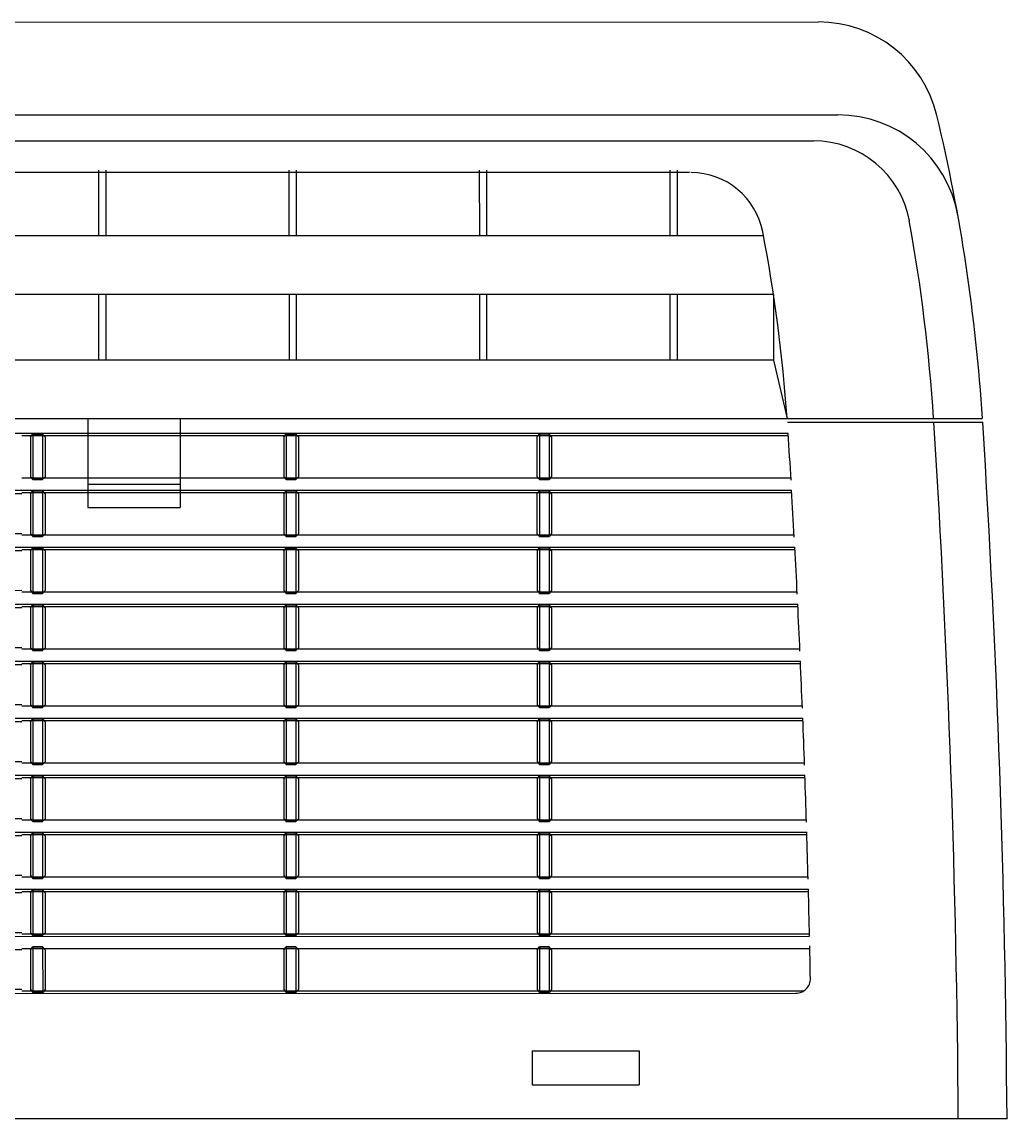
# Model space of a CAD drawing. Header units: millimetres. Extents: x 231894 to 495193, y 184583 to 303652.
# Drawn here: x 462972.3 to 463286.6, y 206810.7 to 207160.7 of the extents above; entities that cross this region are included whole.
import ezdxf

# ---------------------------------------------------------------- set-up
doc = ezdxf.new("R2010")
doc.units = ezdxf.units.MM
doc.layers.add('MEQUIP', color=2, linetype='Continuous')

# ---------------------------------------------------------------- blocks, each defined once
blk = doc.blocks.new('B5')
at = {"layer": 'MEQUIP', "color": 1, "linetype": 'Continuous'}
for p, q in [((377321.27, 393946.64), (378060.97, 393946.71)), ((377315.06, 393916.99), (378067.18, 393917.06)), ((377322.86, 393908.71), (378059.38, 393908.78)), ((378019.84, 393898.65), (377361.95, 393898.59)), ((377831.27, 393899.4), (377831.27, 393878.42)), ((377833.6, 393899.4), (377833.6, 393878.42)), ((377892.01, 393899.43), (377892.01, 393878.44)), ((377894.34, 393899.43), (377894.35, 393878.44)), ((377952.75, 393899.42), (377952.76, 393878.44)), ((377955.09, 393899.42), (377955.09, 393878.44)), ((378013.5, 393899.43), (378013.5, 393878.45)), ((378015.83, 393899.43), (378015.83, 393878.45)), ((378043.43, 393878.45), (377338.81, 393878.39)), ((378046.6, 393859.8), (377335.65, 393859.74)), ((377831.27, 393859.77), (377831.27, 393838.79)), ((377833.6, 393859.77), (377833.61, 393838.79)), ((377892.02, 393859.79), (377892.02, 393838.81)), ((377894.35, 393859.79), (377894.35, 393838.81)), ((377952.76, 393859.79), (377952.76, 393838.81)), ((377955.09, 393859.79), (377955.09, 393838.81)), ((378013.5, 393859.8), (378013.5, 393838.82)), ((378015.83, 393859.8), (378015.83, 393838.82)), ((378046.6, 393859.8), (378046.6, 393838.82)), ((378046.6, 393838.82), (377335.65, 393838.76)), ((378046.6, 393838.82), (378050.97, 393820.17)), ((377331.28, 393820.11), (378113.24, 393820.18)), ((377827.78, 393820.16), (377827.78, 393791.77)), ((377857.31, 393820.16), (377857.31, 393791.78)), ((378051.1, 393819.06), (378113.38, 393819.06)), ((377330.95, 393815.49), (378051.31, 393815.56)), ((377806.8, 393814.74), (378051.36, 393814.76)), ((377809.52, 393814.38), (377810.3, 393815.25)), ((377809.52, 393814.38), (377809.52, 393801.63)), ((377813.4, 393815.25), (377810.3, 393815.25)), ((377810.3, 393815.25), (377813.4, 393815.25)), ((377810.3, 393815.25), (377810.3, 393800.76)), ((377813.4, 393815.25), (377813.4, 393800.76)), ((377814.18, 393814.38), (377813.4, 393815.25)), ((377814.18, 393814.38), (377814.18, 393801.63)), ((377890.34, 393814.38), (377891.11, 393815.25)), ((377890.34, 393814.38), (377890.34, 393801.63)), ((377894.22, 393815.25), (377891.11, 393815.25)), ((377891.11, 393815.25), (377894.22, 393815.25)), ((377891.11, 393815.25), (377891.11, 393800.76)), ((377894.22, 393815.25), (377894.22, 393800.76)), ((377895, 393814.38), (377894.22, 393815.25)), ((377895, 393814.38), (377895, 393801.63)), ((377971.15, 393814.38), (377971.93, 393815.26)), ((377971.15, 393814.38), (377971.15, 393801.64)), ((377975.04, 393815.26), (377971.93, 393815.26)), ((377971.93, 393815.26), (377975.04, 393815.26)), ((377971.93, 393815.26), (377971.93, 393800.76)), ((377975.04, 393815.26), (377975.04, 393800.76)), ((377975.82, 393814.38), (377975.04, 393815.26)), ((377975.82, 393814.38), (377975.82, 393801.64)), ((377806.8, 393801.27), (378052.18, 393801.29)), ((377809.52, 393801.63), (377810.3, 393800.76)), ((377813.4, 393800.76), (377810.3, 393800.76)), ((377810.3, 393800.76), (377813.4, 393800.76)), ((377814.18, 393801.63), (377813.4, 393800.76)), ((377827.78, 393799.21), (377857.31, 393799.21)), ((377890.34, 393801.63), (377891.11, 393800.76)), ((377894.22, 393800.76), (377891.11, 393800.76)), ((377891.11, 393800.76), (377894.22, 393800.76)), ((377895, 393801.63), (377894.22, 393800.76)), ((377971.15, 393801.64), (377971.93, 393800.76)), ((377975.04, 393800.76), (377971.93, 393800.76)), ((377971.93, 393800.76), (377975.04, 393800.76)), ((377975.82, 393801.64), (377975.04, 393800.76)), ((377329.85, 393797.31), (378052.4, 393797.38)), ((377806.8, 393796.19), (377733.36, 393796.19)), ((377806.8, 393796.56), (378052.45, 393796.57)), ((377809.52, 393796.19), (377810.3, 393797.07)), ((377809.52, 393796.19), (377809.52, 393783.45)), ((377813.4, 393797.07), (377810.3, 393797.07)), ((377810.3, 393797.07), (377813.4, 393797.07)), ((377810.3, 393797.07), (377810.3, 393782.58)), ((377813.4, 393797.07), (377813.41, 393782.58)), ((377814.18, 393796.19), (377813.4, 393797.07)), ((377814.18, 393796.19), (377814.18, 393783.45)), ((377890.34, 393796.19), (377891.11, 393797.07)), ((377890.34, 393796.19), (377890.34, 393783.45)), ((377894.22, 393797.07), (377891.11, 393797.07)), ((377891.11, 393797.07), (377894.22, 393797.07)), ((377891.11, 393797.07), (377891.11, 393782.58)), ((377894.22, 393797.07), (377894.22, 393782.58)), ((377895, 393796.19), (377894.22, 393797.07)), ((377895, 393796.19), (377895, 393783.45)), ((377971.15, 393796.2), (377971.93, 393797.07)), ((377971.15, 393796.2), (377971.15, 393783.46)), ((377975.04, 393797.07), (377971.93, 393797.07)), ((377971.93, 393797.07), (377975.04, 393797.07)), ((377971.93, 393797.07), (377971.93, 393782.58)), ((377975.04, 393797.07), (377975.04, 393782.58)), ((377975.82, 393796.2), (377975.04, 393797.07)), ((377975.82, 393796.2), (377975.82, 393783.46)), ((377827.78, 393791.77), (377857.31, 393791.78)), ((377806.8, 393783.45), (377733.37, 393783.44)), ((377806.8, 393783.09), (378053.21, 393783.1)), ((377809.52, 393783.45), (377810.3, 393782.58)), ((377813.41, 393782.58), (377810.3, 393782.58)), ((377810.3, 393782.58), (377813.41, 393782.58)), ((377814.18, 393783.45), (377813.41, 393782.58)), ((377890.34, 393783.45), (377891.11, 393782.58)), ((377894.22, 393782.58), (377891.11, 393782.58)), ((377891.11, 393782.58), (377894.22, 393782.58)), ((377895, 393783.45), (377894.22, 393782.58)), ((377971.15, 393783.46), (377971.93, 393782.58)), ((377975.04, 393782.58), (377971.93, 393782.58)), ((377971.93, 393782.58), (377975.04, 393782.58)), ((377975.82, 393783.46), (377975.04, 393782.58)), ((377328.84, 393779.12), (378053.42, 393779.19)), ((377806.8, 393778.37), (378053.46, 393778.39)), ((377809.52, 393778.01), (377810.3, 393778.88)), ((377813.41, 393778.88), (377810.3, 393778.88)), ((377810.3, 393778.88), (377813.41, 393778.88)), ((377810.3, 393778.88), (377810.3, 393764.39)), ((377813.41, 393778.88), (377813.41, 393764.39)), ((377814.18, 393778.01), (377813.41, 393778.88)), ((377890.34, 393778.01), (377891.11, 393778.88)), ((377894.22, 393778.88), (377891.11, 393778.88)), ((377891.11, 393778.88), (377894.22, 393778.88)), ((377891.11, 393778.88), (377891.12, 393764.39)), ((377894.22, 393778.88), (377894.22, 393764.39)), ((377895, 393778.01), (377894.22, 393778.88)), ((377971.16, 393778.02), (377971.93, 393778.89)), ((377975.04, 393778.89), (377971.93, 393778.89)), ((377971.93, 393778.89), (377975.04, 393778.89)), ((377971.93, 393778.89), (377971.93, 393764.4)), ((377975.04, 393778.89), (377975.04, 393764.4)), ((377975.82, 393778.02), (377975.04, 393778.89)), ((377806.8, 393778.01), (377733.37, 393778.01)), ((377809.52, 393778.01), (377809.52, 393765.27)), ((377814.18, 393778.01), (377814.18, 393765.27)), ((377890.34, 393778.01), (377890.34, 393765.27)), ((377895, 393778.01), (377895, 393765.27)), ((377971.16, 393778.02), (377971.16, 393765.27)), ((377975.82, 393778.02), (377975.82, 393765.27)), ((377806.8, 393765.27), (377733.37, 393765.26)), ((377806.8, 393764.9), (378054.15, 393764.92)), ((377809.52, 393765.27), (377810.3, 393764.39)), ((377813.41, 393764.39), (377810.3, 393764.39)), ((377810.3, 393764.39), (377813.41, 393764.39)), ((377814.18, 393765.27), (377813.41, 393764.39)), ((377890.34, 393765.27), (377891.12, 393764.39)), ((377894.22, 393764.39), (377891.12, 393764.39)), ((377891.12, 393764.39), (377894.22, 393764.39)), ((377895, 393765.27), (377894.22, 393764.39)), ((377971.16, 393765.27), (377971.93, 393764.4)), ((377975.04, 393764.4), (377971.93, 393764.4)), ((377971.93, 393764.4), (377975.04, 393764.4)), ((377975.82, 393765.27), (377975.04, 393764.4)), ((377327.91, 393760.94), (378054.35, 393761.01)), ((377809.52, 393759.83), (377810.3, 393760.7)), ((377813.41, 393760.7), (377810.3, 393760.7)), ((377810.3, 393760.7), (377813.41, 393760.7)), ((377810.3, 393760.7), (377810.3, 393746.21)), ((377813.41, 393760.7), (377813.41, 393746.21)), ((377814.18, 393759.83), (377813.41, 393760.7)), ((377890.34, 393759.83), (377891.12, 393760.7)), ((377894.22, 393760.7), (377891.12, 393760.7)), ((377891.12, 393760.7), (377894.22, 393760.7)), ((377891.12, 393760.7), (377891.12, 393746.21)), ((377894.22, 393760.7), (377894.23, 393746.21)), ((377895, 393759.83), (377894.22, 393760.7)), ((377971.16, 393759.83), (377971.93, 393760.71)), ((377975.04, 393760.71), (377971.93, 393760.71)), ((377971.93, 393760.71), (377975.04, 393760.71)), ((377971.93, 393760.71), (377971.93, 393746.21)), ((377975.04, 393760.71), (377975.04, 393746.21)), ((377975.82, 393759.83), (377975.04, 393760.71)), ((377806.8, 393759.83), (377733.37, 393759.82)), ((377806.8, 393760.19), (378054.39, 393760.21)), ((377809.52, 393759.83), (377809.52, 393747.08)), ((377814.18, 393759.83), (377814.19, 393747.08)), ((377890.34, 393759.83), (377890.34, 393747.08)), ((377895, 393759.83), (377895, 393747.08)), ((377971.16, 393759.83), (377971.16, 393747.09)), ((377975.82, 393759.83), (377975.82, 393747.09)), ((377806.8, 393747.08), (377733.37, 393747.08)), ((377806.8, 393746.72), (378055.02, 393746.73)), ((377809.52, 393747.08), (377810.3, 393746.21)), ((377814.19, 393747.08), (377813.41, 393746.21)), ((377890.34, 393747.08), (377891.12, 393746.21)), ((377895, 393747.08), (377894.23, 393746.21)), ((377971.16, 393747.09), (377971.93, 393746.21)), ((377975.82, 393747.09), (377975.04, 393746.21)), ((377813.41, 393746.21), (377810.3, 393746.21)), ((377810.3, 393746.21), (377813.41, 393746.21)), ((377894.23, 393746.21), (377891.12, 393746.21)), ((377891.12, 393746.21), (377894.23, 393746.21)), ((377975.04, 393746.21), (377971.93, 393746.21)), ((377971.93, 393746.21), (377975.04, 393746.21)), ((377327.07, 393742.76), (378055.19, 393742.82)), ((377806.8, 393741.64), (377733.37, 393741.64)), ((377806.8, 393742.01), (378055.23, 393742.02)), ((377809.52, 393741.64), (377810.3, 393742.52)), ((377809.52, 393741.64), (377809.52, 393728.9)), ((377813.41, 393742.52), (377810.3, 393742.52)), ((377810.3, 393742.52), (377813.41, 393742.52)), ((377810.3, 393742.52), (377810.3, 393728.02)), ((377813.41, 393742.52), (377813.41, 393728.02)), ((377814.19, 393741.64), (377813.41, 393742.52)), ((377814.19, 393741.64), (377814.19, 393728.9)), ((377890.34, 393741.64), (377891.12, 393742.52)), ((377890.34, 393741.64), (377890.34, 393728.9)), ((377894.23, 393742.52), (377891.12, 393742.52)), ((377891.12, 393742.52), (377894.23, 393742.52)), ((377891.12, 393742.52), (377891.12, 393728.02)), ((377894.23, 393742.52), (377894.23, 393728.02)), ((377895, 393741.64), (377894.23, 393742.52)), ((377895, 393741.64), (377895, 393728.9)), ((377971.16, 393741.65), (377971.93, 393742.52)), ((377971.16, 393741.65), (377971.16, 393728.9)), ((377975.04, 393742.52), (377971.93, 393742.52)), ((377971.93, 393742.52), (377975.04, 393742.52)), ((377971.93, 393742.52), (377971.94, 393728.03)), ((377975.04, 393742.52), (377975.04, 393728.03)), ((377975.82, 393741.65), (377975.04, 393742.52)), ((377975.82, 393741.65), (377975.82, 393728.9)), ((377806.8, 393728.9), (377733.37, 393728.89)), ((377806.8, 393728.53), (378055.8, 393728.55)), ((377809.52, 393728.9), (377810.3, 393728.02)), ((377813.41, 393728.02), (377810.3, 393728.02)), ((377810.3, 393728.02), (377813.41, 393728.02)), ((377814.19, 393728.9), (377813.41, 393728.02)), ((377890.34, 393728.9), (377891.12, 393728.02)), ((377894.23, 393728.02), (377891.12, 393728.02)), ((377891.12, 393728.02), (377894.23, 393728.02)), ((377895, 393728.9), (377894.23, 393728.02)), ((377971.16, 393728.9), (377971.94, 393728.03)), ((377975.04, 393728.03), (377971.94, 393728.03)), ((377971.94, 393728.03), (377975.04, 393728.03)), ((377975.82, 393728.9), (377975.04, 393728.03)), ((377326.31, 393724.57), (378055.96, 393724.64)), ((377806.8, 393723.46), (377733.37, 393723.45)), ((377806.8, 393723.82), (378055.99, 393723.84)), ((377809.52, 393723.46), (377810.3, 393724.33)), ((377809.52, 393723.46), (377809.53, 393710.71)), ((377813.41, 393724.33), (377810.3, 393724.33)), ((377810.3, 393724.33), (377813.41, 393724.33)), ((377810.3, 393724.33), (377810.3, 393709.84)), ((377813.41, 393724.33), (377813.41, 393709.84)), ((377814.19, 393723.46), (377813.41, 393724.33)), ((377814.19, 393723.46), (377814.19, 393710.71)), ((377890.34, 393723.46), (377891.12, 393724.33)), ((377890.34, 393723.46), (377890.34, 393710.71)), ((377894.23, 393724.33), (377891.12, 393724.33)), ((377891.12, 393724.33), (377894.23, 393724.33)), ((377891.12, 393724.33), (377891.12, 393709.84)), ((377894.23, 393724.33), (377894.23, 393709.84)), ((377895, 393723.46), (377894.23, 393724.33)), ((377895, 393723.46), (377895, 393710.71)), ((377971.16, 393723.46), (377971.94, 393724.34)), ((377971.16, 393723.46), (377971.16, 393710.72)), ((377975.04, 393724.34), (377971.94, 393724.34)), ((377971.94, 393724.34), (377975.04, 393724.34)), ((377971.94, 393724.34), (377971.94, 393709.85)), ((377975.04, 393724.34), (377975.05, 393709.85)), ((377975.82, 393723.46), (377975.04, 393724.34)), ((377975.82, 393723.46), (377975.82, 393710.72)), ((377806.81, 393710.71), (377733.37, 393710.71)), ((377806.81, 393710.35), (378056.5, 393710.37)), ((377809.53, 393710.71), (377810.3, 393709.84)), ((377813.41, 393709.84), (377810.3, 393709.84)), ((377810.3, 393709.84), (377813.41, 393709.84)), ((377814.19, 393710.71), (377813.41, 393709.84)), ((377890.34, 393710.71), (377891.12, 393709.84)), ((377894.23, 393709.84), (377891.12, 393709.84)), ((377891.12, 393709.84), (377894.23, 393709.84)), ((377895, 393710.71), (377894.23, 393709.84)), ((377971.16, 393710.72), (377971.94, 393709.85)), ((377975.05, 393709.85), (377971.94, 393709.85)), ((377971.94, 393709.85), (377975.05, 393709.85)), ((377975.82, 393710.72), (377975.05, 393709.85)), ((377325.63, 393706.39), (378056.64, 393706.46)), ((377806.81, 393705.27), (377733.37, 393705.27)), ((377806.81, 393705.64), (378056.67, 393705.66)), ((377809.53, 393705.27), (377810.3, 393706.15)), ((377809.53, 393705.27), (377809.53, 393692.53)), ((377813.41, 393706.15), (377810.3, 393706.15)), ((377810.3, 393706.15), (377813.41, 393706.15)), ((377810.3, 393706.15), (377810.3, 393691.66)), ((377813.41, 393706.15), (377813.41, 393691.66)), ((377814.19, 393705.27), (377813.41, 393706.15)), ((377814.19, 393705.27), (377814.19, 393692.53)), ((377890.34, 393705.27), (377891.12, 393706.15)), ((377890.34, 393705.27), (377890.34, 393692.53)), ((377894.23, 393706.15), (377891.12, 393706.15)), ((377891.12, 393706.15), (377894.23, 393706.15)), ((377891.12, 393706.15), (377891.12, 393691.66)), ((377894.23, 393706.15), (377894.23, 393691.66)), ((377895.01, 393705.27), (377894.23, 393706.15)), ((377895.01, 393705.27), (377895.01, 393692.53)), ((377971.16, 393705.28), (377971.94, 393706.15)), ((377971.16, 393705.28), (377971.16, 393692.54)), ((377975.05, 393706.15), (377971.94, 393706.15)), ((377971.94, 393706.15), (377975.05, 393706.15)), ((377971.94, 393706.15), (377971.94, 393691.66)), ((377975.05, 393706.15), (377975.05, 393691.66)), ((377975.82, 393705.28), (377975.05, 393706.15)), ((377975.82, 393705.28), (377975.82, 393692.54)), ((377806.81, 393692.53), (377733.37, 393692.53)), ((377806.81, 393692.17), (378057.11, 393692.18)), ((377809.53, 393692.53), (377810.3, 393691.66)), ((377813.41, 393691.66), (377810.3, 393691.66)), ((377810.3, 393691.66), (377813.41, 393691.66)), ((377814.19, 393692.53), (377813.41, 393691.66)), ((377890.34, 393692.53), (377891.12, 393691.66)), ((377894.23, 393691.66), (377891.12, 393691.66)), ((377891.12, 393691.66), (377894.23, 393691.66)), ((377895.01, 393692.53), (377894.23, 393691.66)), ((377971.16, 393692.54), (377971.94, 393691.66)), ((377975.05, 393691.66), (377971.94, 393691.66)), ((377971.94, 393691.66), (377975.05, 393691.66)), ((377975.82, 393692.54), (377975.05, 393691.66)), ((377325.04, 393688.2), (378057.24, 393688.27)), ((377806.81, 393687.45), (378057.26, 393687.47)), ((377809.53, 393687.09), (377810.3, 393687.96)), ((377813.41, 393687.97), (377810.3, 393687.96)), ((377810.3, 393687.96), (377813.41, 393687.97)), ((377810.3, 393687.96), (377810.3, 393673.47)), ((377813.41, 393687.97), (377813.41, 393673.47)), ((377814.19, 393687.09), (377813.41, 393687.97)), ((377890.34, 393687.09), (377891.12, 393687.96)), ((377894.23, 393687.97), (377891.12, 393687.96)), ((377891.12, 393687.96), (377894.23, 393687.97)), ((377891.12, 393687.96), (377891.12, 393673.47)), ((377894.23, 393687.97), (377894.23, 393673.47)), ((377895.01, 393687.09), (377894.23, 393687.97)), ((377971.16, 393687.1), (377971.94, 393687.97)), ((377975.05, 393687.97), (377971.94, 393687.97)), ((377971.94, 393687.97), (377975.05, 393687.97)), ((377971.94, 393687.97), (377971.94, 393673.48)), ((377975.05, 393687.97), (377975.05, 393673.48)), ((377975.82, 393687.1), (377975.05, 393687.97)), ((377806.81, 393687.09), (377733.37, 393687.09)), ((377809.53, 393687.09), (377809.53, 393674.35)), ((377814.19, 393687.09), (377814.19, 393674.35)), ((377890.34, 393687.09), (377890.34, 393674.35)), ((377895.01, 393687.09), (377895.01, 393674.35)), ((377971.16, 393687.1), (377971.16, 393674.35)), ((377975.82, 393687.1), (377975.82, 393674.35)), ((377806.81, 393674.35), (377733.37, 393674.34)), ((377806.81, 393673.98), (378057.65, 393674)), ((377809.53, 393674.35), (377810.3, 393673.47)), ((377813.41, 393673.47), (377810.3, 393673.47)), ((377810.3, 393673.47), (377813.41, 393673.47)), ((377814.19, 393674.35), (377813.41, 393673.47)), ((377890.34, 393674.35), (377891.12, 393673.47)), ((377894.23, 393673.47), (377891.12, 393673.47)), ((377891.12, 393673.47), (377894.23, 393673.47)), ((377895.01, 393674.35), (377894.23, 393673.47)), ((377971.16, 393674.35), (377971.94, 393673.48)), ((377975.05, 393673.48), (377971.94, 393673.48)), ((377971.94, 393673.48), (377975.05, 393673.48)), ((377975.82, 393674.35), (377975.05, 393673.48)), ((377324.52, 393670.02), (378057.75, 393670.09)), ((377809.53, 393668.91), (377810.3, 393669.78)), ((377813.41, 393669.78), (377810.3, 393669.78)), ((377810.3, 393669.78), (377813.41, 393669.78)), ((377810.3, 393669.78), (377810.31, 393655.29)), ((377813.41, 393669.78), (377813.41, 393655.29)), ((377814.19, 393668.91), (377813.41, 393669.78)), ((377890.35, 393668.91), (377891.12, 393669.78)), ((377894.23, 393669.78), (377891.12, 393669.78)), ((377891.12, 393669.78), (377894.23, 393669.78)), ((377891.12, 393669.78), (377891.12, 393655.29)), ((377894.23, 393669.78), (377894.23, 393655.29)), ((377895.01, 393668.91), (377894.23, 393669.78)), ((377971.16, 393668.91), (377971.94, 393669.79)), ((377975.05, 393669.79), (377971.94, 393669.79)), ((377971.94, 393669.79), (377975.05, 393669.79)), ((377971.94, 393669.79), (377971.94, 393655.29)), ((377975.05, 393669.79), (377975.05, 393655.29)), ((377975.83, 393668.91), (377975.05, 393669.79)), ((377806.81, 393668.91), (377733.37, 393668.9)), ((377806.81, 393669.27), (378057.77, 393669.29)), ((377809.53, 393668.91), (377809.53, 393656.16)), ((377814.19, 393668.91), (377814.19, 393656.16)), ((377890.35, 393668.91), (377890.35, 393656.16)), ((377895.01, 393668.91), (377895.01, 393656.16)), ((377971.16, 393668.91), (377971.16, 393656.17)), ((377975.83, 393668.91), (377975.83, 393656.17)), ((377806.81, 393656.16), (377733.37, 393656.16)), ((377806.81, 393655.8), (378058.09, 393655.81)), ((377809.53, 393656.16), (377810.31, 393655.29)), ((377814.19, 393656.16), (377813.41, 393655.29)), ((377890.35, 393656.16), (377891.12, 393655.29)), ((377895.01, 393656.16), (377894.23, 393655.29)), ((377971.16, 393656.17), (377971.94, 393655.29)), ((377975.83, 393656.17), (377975.05, 393655.29)), ((377324.16, 393654.94), (378058.11, 393655.01)), ((377813.41, 393655.29), (377810.31, 393655.29)), ((377810.31, 393655.29), (377813.41, 393655.29)), ((377894.23, 393655.29), (377891.12, 393655.29)), ((377891.12, 393655.29), (377894.23, 393655.29)), ((377975.05, 393655.29), (377971.94, 393655.29)), ((377971.94, 393655.29), (377975.05, 393655.29)), ((377806.81, 393650.72), (377733.37, 393650.72)), ((377806.81, 393651.09), (378058.2, 393651.1)), ((377809.53, 393650.72), (377810.31, 393651.6)), ((377809.53, 393650.72), (377809.53, 393637.98)), ((377813.41, 393651.6), (377810.31, 393651.6)), ((377810.31, 393651.6), (377813.41, 393651.6)), ((377810.31, 393651.6), (377810.31, 393637.1)), ((377813.41, 393651.6), (377813.42, 393637.1)), ((377814.19, 393650.72), (377813.41, 393651.6)), ((377814.19, 393650.72), (377814.19, 393637.98)), ((377890.35, 393650.72), (377891.12, 393651.6)), ((377890.35, 393650.72), (377890.35, 393637.98)), ((377894.23, 393651.6), (377891.12, 393651.6)), ((377891.12, 393651.6), (377894.23, 393651.6)), ((377891.12, 393651.6), (377891.12, 393637.1)), ((377894.23, 393651.6), (377894.23, 393637.1)), ((377895.01, 393650.72), (377894.23, 393651.6)), ((377895.01, 393650.72), (377895.01, 393637.98)), ((377971.16, 393650.73), (377971.94, 393651.6)), ((377971.16, 393650.73), (377971.16, 393637.98)), ((377975.05, 393651.6), (377971.94, 393651.6)), ((377971.94, 393651.6), (377975.05, 393651.6)), ((377971.94, 393651.6), (377971.94, 393637.11)), ((377975.05, 393651.6), (377975.05, 393637.11)), ((377975.83, 393650.73), (377975.05, 393651.6)), ((377975.83, 393650.73), (377975.83, 393637.98)), ((377328.55, 393636.76), (378053.73, 393636.83)), ((377806.81, 393637.98), (377733.38, 393637.97)), ((377806.81, 393637.61), (378056.34, 393637.63)), ((377809.53, 393637.98), (377810.31, 393637.1)), ((377813.42, 393637.1), (377810.31, 393637.1)), ((377810.31, 393637.1), (377813.42, 393637.1)), ((377814.19, 393637.98), (377813.42, 393637.1)), ((377890.35, 393637.98), (377891.12, 393637.1)), ((377894.23, 393637.1), (377891.12, 393637.1)), ((377891.12, 393637.1), (377894.23, 393637.1)), ((377895.01, 393637.98), (377894.23, 393637.1)), ((377971.16, 393637.98), (377971.94, 393637.11)), ((377975.05, 393637.11), (377971.94, 393637.11)), ((377971.94, 393637.11), (377975.05, 393637.11)), ((377975.83, 393637.98), (377975.05, 393637.11)), ((377969.61, 393618.51), (377969.61, 393607.63)), ((377969.61, 393618.51), (378003.8, 393618.5)), ((378003.8, 393618.5), (378003.8, 393607.62)), ((377969.61, 393607.63), (378003.8, 393607.62)), ((378121.15, 393596.81), (377261.14, 393596.74))]:
    blk.add_line(p, q, dxfattribs=at)
for centre, major_axis, start_param, end_param in [((378060.97, 393907.85), (27.47, 27.47), 5.732942, 7.06865), ((378067.19, 393878.2), (-27.47, 27.47), 4.104928, 5.497853), ((377546.04, 393784.48), (401.89, 401.89), 5.560636, 5.732942), ((378059.38, 393877.69), (21.98, 21.98), 5.677413, 7.06865), ((378020.29, 393875.34), (-16.48, 16.48), 4.116291, 5.497853), ((377546.04, 393784.48), (390.9, 390.9), 5.562404, 5.677413), ((377546.04, 393784.48), (-357.93, 357.93), 3.997563, 4.116291), ((374080.39, 393566.82), (-2846.33, 2846.33), 3.934414, 3.989696), ((374080.39, 393566.82), (-61.57, 4040.4), 4.704576, 4.759617), ((374080.39, 393566.82), (2813.37, 2813.37), 5.556551, 5.560347), ((374080.39, 393566.82), (-2813.37, 2813.37), 3.981177, 3.984972), ((374080.39, 393566.82), (-2813.37, 2813.37), 3.9766, 3.980394), ((374080.39, 393566.82), (2813.37, 2813.37), 5.542821, 5.546614), ((374080.39, 393566.82), (2813.37, 2813.37), 5.538247, 5.542039), ((374080.39, 393566.82), (-2813.37, 2813.37), 3.962877, 3.966669), ((374080.39, 393566.82), (-2813.37, 2813.37), 3.958304, 3.962095), ((374080.39, 393566.82), (-2813.37, 2813.37), 3.953732, 3.957522), ((374080.39, 393566.82), (2813.37, 2813.37), 5.519956, 5.523746), ((374080.39, 393566.82), (-2813.37, 2813.37), 3.945783, 3.948379), ((378053.73, 393641.49), (3.3, 3.3), 3.927057, 5.516579)]:
    blk.add_ellipse(centre, major_axis=major_axis, ratio=1, start_param=start_param, end_param=end_param, dxfattribs=at)

msp = doc.modelspace()

# ---------------------------------------------------------------- block references
at = {"layer": 'MEQUIP'}
msp.add_blockref('B5', (85165.5, -186786.03), dxfattribs=at)

doc.saveas('drawing.dxf')
